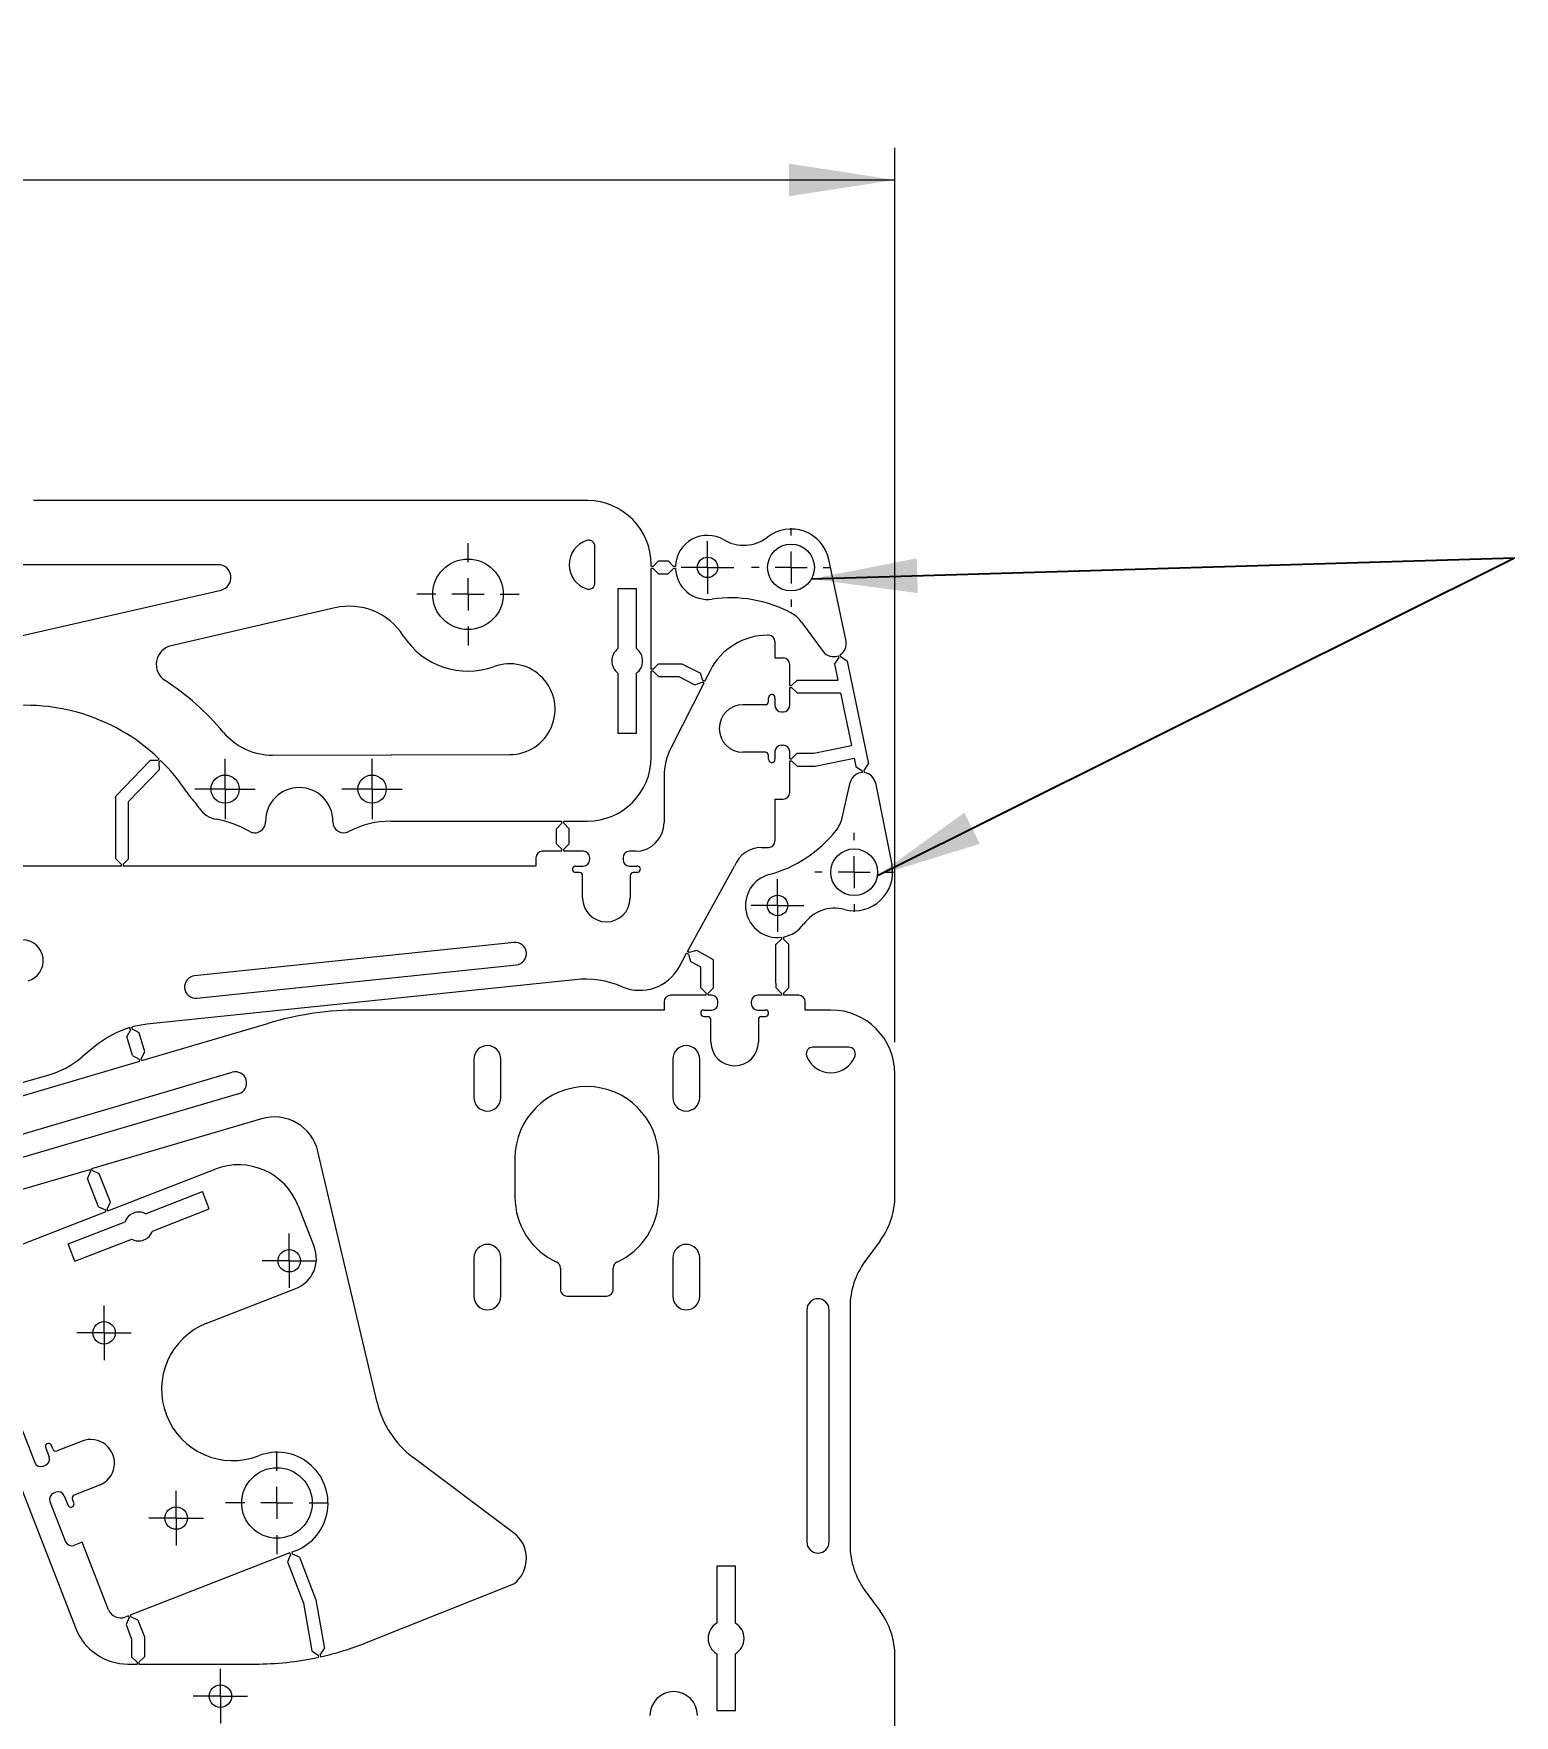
# Model space of a CAD drawing. Header units: millimetres. Extents: x 0 to 415, y 0 to 292.
# Drawn here: x 222.7 to 268.9, y 159.3 to 211.7 of the extents above; entities that cross this region are included whole.
import ezdxf

# ---------------------------------------------------------------- set-up
doc = ezdxf.new("R2010")
doc.units = ezdxf.units.MM
doc.styles.add('SLDTEXTSTYLE0', font='TXT', dxfattribs={"width": 0.75})
doc.dimstyles.new('SLDDIMSTYLE0', dxfattribs={"dimtxt": 3.5, "dimasz": 3.302, "dimexe": 0, "dimexo": 0.0625, "dimgap": 0.875, "dimtad": 1, "dimlfac": 5, "dimrnd": 1e-09, "dimzin": 12, "dimdsep": 46, "dimtxsty": 'SLDTEXTSTYLE0', "dimsah": 1, "dimcen": 0.09, "dimadec": 0, "dimazin": 3, "dimtfac": 1, "dimtofl": 0, "dimtmove": 0, "dimatfit": 3, "dimfxl": 1, "dimfrac": 2, "dimtolj": 1, "dimtzin": 12, "dimarcsym": 0})
doc.dimstyles.new('SLDDIMSTYLE1', dxfattribs={"dimtxt": 0.18, "dimasz": 3.302, "dimexe": 0, "dimexo": 0.0625, "dimgap": 0, "dimtad": 0, "dimtih": 1, "dimtoh": 1, "dimdec": 0, "dimrnd": 1e-09, "dimzin": 0, "dimdsep": 46, "dimtxsty": 'Standard', "dimsah": 1, "dimcen": 0.09, "dimadec": 0, "dimazin": 0, "dimtfac": 3.302, "dimtdec": 0, "dimtofl": 0, "dimtmove": 0, "dimatfit": 3, "dimfxl": 1, "dimfrac": 2, "dimtolj": 1, "dimtzin": 0, "dimarcsym": 0})

# ---------------------------------------------------------------- blocks, each defined once
blk = doc.blocks.new('_D_1')
at = {"color": 7, "linetype": 'Continuous', "lineweight": 0}
for p, q in [((169.532, 186.55), (169.532, 208.15)), ((249.532, 180.26), (249.532, 208.15)), ((169.532, 207.15), (249.532, 207.15))]:
    blk.add_line(p, q, dxfattribs=at)
for points in [[(169.532, 207.15), (172.834, 206.642), (172.834, 207.658)], [(249.532, 207.15), (246.23, 207.658), (246.23, 206.642)]]:
    blk.add_solid(points, dxfattribs=at)
at = {"color": 7, "linetype": 'Continuous', "lineweight": 0, "insert": (205.653, 211.661), "char_height": 3.5, "attachment_point": 1, "style": 'SLDTEXTSTYLE0'}
blk.add_mtext('400', dxfattribs=at)
blk = doc.blocks.new('SW_CENTERMARKSYMBOL_0')
at = {"color": 0, "linetype": 'Continuous', "lineweight": 0}
for p, q in [((0, 0.5), (0, 0.82)), ((-0.5, 0), (-0.82, 0)), ((0, 0), (-0.5, 0)), ((0, 0), (0, 0.5)), ((0, 0), (0, -0.5)), ((0, 0), (0.5, 0)), ((0.5, 0), (0.82, 0)), ((0, -0.5), (0, -0.82))]:
    blk.add_line(p, q, dxfattribs=at)
blk = doc.blocks.new('SW_CENTERMARKSYMBOL_1')
at = {"color": 0, "linetype": 'Continuous', "lineweight": 0}
for p, q in [((0, 1), (0, 1.23)), ((-1, 0), (-1.23, 0)), ((0, 0), (-0.5, 0)), ((0, 0), (0, 0.5)), ((0, 0), (0, -0.5)), ((0, 0), (0.5, 0)), ((1, 0), (1.23, 0)), ((0, -1), (0, -1.23))]:
    blk.add_line(p, q, dxfattribs=at)
blk = doc.blocks.new('SW_CENTERMARKSYMBOL_6')
at = {"color": 0, "linetype": 'Continuous', "lineweight": 0}
for p, q in [((0, 0.5), (0, 0.85)), ((-0.5, 0), (-0.85, 0)), ((0, 0), (-0.5, 0)), ((0, 0), (0, 0.5)), ((0, 0), (0, -0.5)), ((0, 0), (0.5, 0)), ((0.5, 0), (0.85, 0)), ((0, -0.5), (0, -0.85))]:
    blk.add_line(p, q, dxfattribs=at)
blk = doc.blocks.new('SW_CENTERMARKSYMBOL_7')
at = {"color": 0, "linetype": 'Continuous', "lineweight": 0}
for p, q in [((0, 0.5), (0, 0.85)), ((-0.5, 0), (-0.85, 0)), ((0, 0), (-0.5, 0)), ((0, 0), (0, 0.5)), ((0, 0), (0, -0.5)), ((0, 0), (0.5, 0)), ((0.5, 0), (0.85, 0)), ((0, -0.5), (0, -0.85))]:
    blk.add_line(p, q, dxfattribs=at)
blk = doc.blocks.new('SW_CENTERMARKSYMBOL_8')
at = {"color": 0, "linetype": 'Continuous', "lineweight": 0}
for p, q in [((0, 0.5), (0, 0.85)), ((-0.5, 0), (-0.85, 0)), ((0, 0), (-0.5, 0)), ((0, 0), (0, 0.5)), ((0, 0), (0, -0.5)), ((0, 0), (0.5, 0)), ((0.5, 0), (0.85, 0)), ((0, -0.5), (0, -0.85))]:
    blk.add_line(p, q, dxfattribs=at)
blk = doc.blocks.new('SW_CENTERMARKSYMBOL_9')
at = {"color": 0, "linetype": 'Continuous', "lineweight": 0}
for p, q in [((0, 1), (0, 1.6)), ((-1, 0), (-1.6, 0)), ((0, 0), (-0.5, 0)), ((0, 0), (0, 0.5)), ((0, 0), (0, -0.5)), ((0, 0), (0.5, 0)), ((1, 0), (1.6, 0)), ((0, -1), (0, -1.6))]:
    blk.add_line(p, q, dxfattribs=at)
blk = doc.blocks.new('SW_CENTERMARKSYMBOL_17')
at = {"color": 0, "linetype": 'Continuous', "lineweight": 0}
for p, q in [((0, 1), (0, 1.6)), ((-1, 0), (-1.6, 0)), ((0, 0), (-0.5, 0)), ((0, 0), (0, 0.5)), ((0, 0), (0, -0.5)), ((0, 0), (0.5, 0)), ((1, 0), (1.6, 0)), ((0, -1), (0, -1.6))]:
    blk.add_line(p, q, dxfattribs=at)
blk = doc.blocks.new('SW_CENTERMARKSYMBOL_20')
at = {"color": 0, "linetype": 'Continuous', "lineweight": 0}
for p, q in [((0, 0.5), (0, 0.94)), ((-0.5, 0), (-0.94, 0)), ((0, 0), (-0.5, 0)), ((0, 0), (0, 0.5)), ((0, 0), (0, -0.5)), ((0, 0), (0.5, 0)), ((0.5, 0), (0.94, 0)), ((0, -0.5), (0, -0.94))]:
    blk.add_line(p, q, dxfattribs=at)
blk = doc.blocks.new('SW_CENTERMARKSYMBOL_21')
at = {"color": 0, "linetype": 'Continuous', "lineweight": 0}
for p, q in [((0, 0.5), (0, 0.94)), ((-0.5, 0), (-0.94, 0)), ((0, 0), (-0.5, 0)), ((0, 0), (0, 0.5)), ((0, 0), (0, -0.5)), ((0, 0), (0.5, 0)), ((0.5, 0), (0.94, 0)), ((0, -0.5), (0, -0.94))]:
    blk.add_line(p, q, dxfattribs=at)
blk = doc.blocks.new('SW_CENTERMARKSYMBOL_24')
at = {"color": 0, "linetype": 'Continuous', "lineweight": 0}
for p, q in [((0, 0.5), (0, 0.85)), ((-0.5, 0), (-0.85, 0)), ((0, 0), (-0.5, 0)), ((0, 0), (0, 0.5)), ((0, 0), (0, -0.5)), ((0, 0), (0.5, 0)), ((0.5, 0), (0.85, 0)), ((0, -0.5), (0, -0.85))]:
    blk.add_line(p, q, dxfattribs=at)
blk = doc.blocks.new('SW_CENTERMARKSYMBOL_29')
at = {"color": 0, "linetype": 'Continuous', "lineweight": 0}
for p, q in [((0, 1), (0, 1.23)), ((-1, 0), (-1.23, 0)), ((0, 0), (-0.5, 0)), ((0, 0), (0, 0.5)), ((0, 0), (0, -0.5)), ((0, 0), (0.5, 0)), ((1, 0), (1.23, 0)), ((0, -1), (0, -1.23))]:
    blk.add_line(p, q, dxfattribs=at)
blk = doc.blocks.new('SW_CENTERMARKSYMBOL_30')
at = {"color": 0, "linetype": 'Continuous', "lineweight": 0}
for p, q in [((0, 0.5), (0, 0.82)), ((-0.5, 0), (-0.82, 0)), ((0, 0), (-0.5, 0)), ((0, 0), (0, 0.5)), ((0, 0), (0, -0.5)), ((0, 0), (0.5, 0)), ((0.5, 0), (0.82, 0)), ((0, -0.5), (0, -0.82))]:
    blk.add_line(p, q, dxfattribs=at)

msp = doc.modelspace()

# ---------------------------------------------------------------- linework, layer by layer
at = {"color": 7, "linetype": 'Continuous', "lineweight": 15}
for p, q in [((239.952, 197.1497), (222.6691, 197.1497)), ((239.952, 197.1496), (239.952, 197.1497)), ((240.1753, 194.584), (240.1753, 195.7154)), ((228.4245, 195.1497), (222.2872, 195.1497)), ((241.9325, 195.0951), (241.9325, 195.1497)), ((242.1625, 195.2651), (241.9925, 195.0951)), ((242.1625, 195.2651), (242.4567, 195.2651)), ((242.6267, 195.0951), (242.4567, 195.2651)), ((248.0072, 192.7645), (247.4661, 195.3122)), ((241.9925, 195.0951), (241.9325, 195.0951)), ((241.9925, 195.0351), (241.9325, 195.0351)), ((241.9325, 191.8877), (241.9325, 195.0351)), ((241.9925, 195.0351), (242.1625, 194.8651)), ((242.1625, 194.8651), (242.4567, 194.8651)), ((242.4567, 194.8651), (242.6267, 195.0351)), ((242.6871, 195.0951), (242.6267, 195.0951)), ((242.6871, 195.0351), (242.6267, 195.0351)), ((215.8569, 191.4684), (228.5136, 194.3598)), ((241.4725, 194.3997), (240.8925, 194.3997)), ((240.8925, 194.3997), (240.8925, 192.5322)), ((241.4725, 192.5322), (241.4725, 194.3997)), ((232.0641, 193.8027), (226.9567, 192.6225)), ((246.6217, 193.3561), (247.294, 192.4441)), ((245.5905, 192.9497), (245.5581, 192.9497)), ((245.7905, 192.7497), (245.7905, 192.2397)), ((242.1625, 192.0577), (241.9925, 191.8877)), ((242.1625, 192.0577), (242.8847, 192.0577)), ((242.8847, 192.0577), (243.4688, 191.7629)), ((245.7905, 192.2397), (246.0505, 192.2397)), ((246.2505, 191.3802), (246.2505, 192.0397)), ((247.7785, 192.2597), (247.6465, 192.0587)), ((247.6465, 192.0587), (247.7519, 191.5502)), ((247.7795, 192.2599), (247.7688, 192.3117)), ((247.7785, 192.2597), (247.7795, 192.2599)), ((247.8385, 192.2711), (247.8242, 192.3399)), ((248.0382, 192.1399), (247.8385, 192.2711)), ((248.0382, 192.1399), (248.7025, 188.9334)), ((240.8925, 191.7672), (240.8925, 189.8997)), ((241.4725, 189.8997), (241.4725, 191.7672)), ((241.9925, 191.8877), (241.9325, 191.8877)), ((241.9925, 191.8277), (241.9325, 191.8277)), ((241.9325, 189.1497), (241.9325, 191.8277)), ((241.9925, 191.8277), (242.1625, 191.6577)), ((242.1625, 191.6577), (242.7895, 191.6577)), ((242.7895, 191.6577), (243.2886, 191.4058)), ((243.2886, 191.4058), (243.5169, 191.481)), ((243.5439, 191.5349), (243.4688, 191.7629)), ((243.517, 191.4812), (243.5169, 191.481)), ((243.5704, 191.454), (243.517, 191.4812)), ((243.5976, 191.5075), (243.5439, 191.5349)), ((243.7761, 191.8577), (243.5976, 191.5075)), ((246.4805, 191.5502), (246.3105, 191.3802)), ((246.4805, 191.5502), (247.7519, 191.5502)), ((243.5704, 191.454), (242.5505, 189.4523)), ((245.5905, 190.8797), (245.5905, 190.9997)), ((245.7905, 190.9897), (245.7905, 190.7597)), ((246.2505, 191.3802), (246.3105, 191.3802)), ((246.2505, 191.3202), (246.3105, 191.3202)), ((246.2505, 190.7597), (246.2505, 191.3202)), ((246.3105, 191.3202), (246.4805, 191.1502)), ((246.4805, 191.1502), (247.8348, 191.1502)), ((247.8348, 191.1502), (248.1748, 189.5087)), ((245.4905, 190.7797), (244.7905, 190.7797)), ((245.9905, 190.5597), (246.0505, 190.5597)), ((240.8925, 189.8997), (241.4725, 189.8997)), ((245.9905, 189.5197), (246.0505, 189.5197)), ((247.0069, 189.2667), (248.1748, 189.5087)), ((225.2322, 187.9248), (226.3049, 189.0397)), ((226.5448, 189.0443), (226.3049, 189.0397)), ((226.5869, 189.0876), (226.5448, 189.0443)), ((226.6299, 189.0458), (226.5883, 189.0029)), ((226.5883, 189.0029), (226.5885, 189.0027)), ((226.5931, 188.7623), (226.5885, 189.0027)), ((230.1238, 189.2104), (237.521, 189.229)), ((245.4905, 189.2997), (244.7905, 189.2997)), ((245.5905, 189.0797), (245.5905, 189.1997)), ((245.7905, 189.3197), (245.7905, 189.0897)), ((246.2505, 189.0967), (246.2505, 189.3197)), ((246.2505, 189.0967), (246.3105, 189.0967)), ((246.2505, 189.0367), (246.3105, 189.0367)), ((246.2505, 188.0397), (246.2505, 189.0367)), ((246.4805, 189.2667), (246.3105, 189.0967)), ((246.3105, 189.0367), (246.4805, 188.8667)), ((246.4805, 189.2667), (247.0069, 189.2667)), ((246.4805, 188.8667), (247.0479, 188.8667)), ((247.0479, 188.8667), (248.256, 189.117)), ((248.256, 189.117), (248.3108, 188.8522)), ((248.3108, 188.8522), (248.5118, 188.7202)), ((248.5711, 188.7332), (248.7025, 188.9334)), ((225.6322, 187.7636), (226.5931, 188.7623)), ((242.3325, 188.5443), (242.3325, 187.1097)), ((247.8852, 187.2541), (248.1401, 188.3582)), ((248.5124, 188.7204), (248.5118, 188.7202)), ((248.5233, 188.6682), (248.5124, 188.7204)), ((248.5853, 188.6643), (248.5711, 188.7332)), ((248.9219, 188.3473), (249.437, 185.7943)), ((225.2322, 185.9797), (225.2322, 187.9248)), ((245.7905, 187.8397), (246.0505, 187.8397)), ((245.7905, 187.8397), (245.7905, 186.5297)), ((225.6322, 185.9797), (225.6322, 187.7636)), ((229.9025, 187.1497), (229.9025, 187.1285)), ((232.0025, 187.1273), (232.0025, 187.1497)), ((233.8068, 187.1497), (239.1425, 187.1497)), ((239.1425, 187.0858), (238.9725, 186.9158)), ((238.9725, 186.4437), (238.9725, 186.9158)), ((239.1425, 187.0858), (239.1425, 187.1497)), ((239.2025, 187.1497), (239.9325, 187.1497)), ((239.2025, 187.0858), (239.2025, 187.1497)), ((239.3725, 186.9158), (239.2025, 187.0858)), ((239.3725, 186.4437), (239.3725, 186.9158)), ((238.9725, 186.4437), (239.1425, 186.2737)), ((239.1425, 186.2097), (239.1425, 186.2737)), ((239.2025, 186.2737), (239.3725, 186.4437)), ((239.2025, 186.2097), (239.2025, 186.2737)), ((245.3737, 186.3297), (245.5905, 186.3297)), ((225.4022, 185.7497), (218.2324, 185.7497)), ((225.2322, 185.9797), (225.4022, 185.8097)), ((225.4022, 185.8097), (225.4022, 185.7497)), ((225.4622, 185.8097), (225.6322, 185.9797)), ((225.4622, 185.8097), (225.4622, 185.7497)), ((238.3325, 185.7497), (225.4622, 185.7497)), ((238.3325, 186.0097), (238.3325, 185.7497)), ((239.1425, 186.2097), (238.5325, 186.2097)), ((239.8125, 186.2097), (239.2025, 186.2097)), ((239.5825, 185.7497), (239.8125, 185.7497)), ((240.0125, 185.9497), (240.0125, 186.0097)), ((241.0525, 186.0097), (241.0525, 185.9497)), ((241.4325, 186.2097), (241.2525, 186.2097)), ((241.2525, 185.7497), (241.4825, 185.7497)), ((243.0644, 183.083), (244.5325, 185.7497)), ((239.6925, 185.5497), (239.5725, 185.5497)), ((239.7925, 184.7497), (239.7925, 185.4497)), ((241.2725, 185.4497), (241.2725, 184.7497)), ((241.4925, 185.5497), (241.3725, 185.5497)), ((237.6524, 183.3652), (227.6898, 182.3263)), ((243.1175, 183.0539), (243.0644, 183.083)), ((243.3496, 183.1201), (243.1181, 183.055)), ((243.8741, 182.826), (243.3496, 183.1201)), ((245.9913, 183.4748), (245.8213, 183.3048)), ((245.8213, 182.2353), (245.8213, 183.3048)), ((245.9913, 183.4748), (245.9923, 183.4748)), ((245.9923, 183.5276), (245.9923, 183.4748)), ((246.0523, 183.5368), (246.0523, 183.4738)), ((246.2213, 183.3048), (246.0523, 183.4738)), ((246.2213, 182.2374), (246.2213, 183.3048)), ((227.7624, 181.63), (237.725, 182.669)), ((242.7978, 182.5986), (243.0355, 183.0304)), ((243.0892, 183.001), (243.0355, 183.0304)), ((243.0892, 183.001), (243.1539, 182.7712)), ((243.1175, 183.0539), (243.1181, 183.055)), ((243.4741, 182.5917), (243.1539, 182.7712)), ((243.4741, 181.9536), (243.4741, 182.5917)), ((243.8741, 181.9536), (243.8741, 182.826)), ((239.5457, 182.2053), (226.2041, 180.814)), ((245.8244, 181.9475), (245.8213, 182.2353)), ((246.2243, 181.9517), (246.2213, 182.2374)), ((242.3325, 181.5196), (242.3325, 181.2596)), ((243.6441, 181.7196), (242.5325, 181.7196)), ((243.4741, 181.9536), (243.6441, 181.7836)), ((243.6441, 181.7196), (243.6441, 181.7836)), ((243.7041, 181.7836), (243.8741, 181.9536)), ((243.7041, 181.7196), (243.7041, 181.7836)), ((243.8125, 181.7196), (243.7041, 181.7196)), ((244.0125, 181.4596), (244.0125, 181.5196)), ((245.0525, 181.5196), (245.0525, 181.4596)), ((245.9968, 181.7196), (245.2525, 181.7196)), ((245.8244, 181.9475), (245.9961, 181.7793)), ((245.9965, 181.7793), (245.9961, 181.7793)), ((245.9965, 181.7793), (245.9968, 181.7196)), ((246.0565, 181.7804), (246.2243, 181.9517)), ((246.0565, 181.7804), (246.0568, 181.7196)), ((246.5325, 181.7196), (246.0568, 181.7196)), ((246.7325, 181.2596), (246.7325, 181.5196)), ((242.3325, 181.2596), (232.8308, 181.2596)), ((243.5725, 181.0597), (243.6925, 181.0597)), ((243.5825, 181.2596), (243.8125, 181.2596)), ((245.2525, 181.2596), (245.4825, 181.2596)), ((245.3725, 181.0597), (245.4925, 181.0597)), ((247.5325, 181.2596), (246.7325, 181.2596)), ((225.6924, 180.6423), (225.5777, 180.431)), ((225.6925, 180.6423), (225.6726, 180.7094)), ((225.6924, 180.6423), (225.6925, 180.6423)), ((225.75, 180.6593), (225.7303, 180.7257)), ((225.9613, 180.5446), (225.75, 180.6593)), ((226.1363, 179.9532), (225.9613, 180.5446)), ((226.0389, 179.6837), (230.005, 180.8521)), ((243.7925, 180.2596), (243.7925, 180.9596)), ((245.2725, 180.9596), (245.2725, 180.2596)), ((224.6005, 180.1397), (224.1845, 179.7948)), ((225.7528, 179.8397), (225.5777, 180.431)), ((226.0216, 179.742), (226.1363, 179.9532)), ((248.0982, 180.0994), (246.9668, 180.0994)), ((218.7727, 177.5432), (225.9813, 179.6668)), ((225.7528, 179.8397), (225.9641, 179.7249)), ((225.9813, 179.6668), (225.9641, 179.7249)), ((226.0389, 179.6837), (226.0216, 179.742)), ((236.4025, 179.7296), (236.4025, 178.5296)), ((237.2425, 178.5296), (237.2425, 179.7296)), ((242.6025, 179.7296), (242.6025, 178.5296)), ((243.4425, 178.5296), (243.4425, 179.7296)), ((223.0963, 179.2204), (215.1779, 176.9509)), ((220.231, 176.7739), (228.8642, 179.3172)), ((249.5325, 175.4812), (249.5325, 179.2597)), ((229.062, 178.6457), (220.4289, 176.1025)), ((229.7793, 177.8666), (224.4768, 176.3046)), ((233.3847, 169.0149), (231.5375, 176.8451)), ((220.4915, 175.1306), (224.4191, 176.2876)), ((224.4417, 176.2293), (224.4191, 176.2876)), ((224.4978, 176.2508), (224.4768, 176.3046)), ((224.7174, 176.1543), (224.4978, 176.2508)), ((224.9873, 174.9934), (228.3295, 176.2947)), ((237.6805, 176.6296), (237.6805, 175.4296)), ((242.1645, 175.4296), (242.1645, 176.6296)), ((224.4414, 176.2292), (224.3447, 176.0091)), ((224.6895, 175.1242), (224.3447, 176.0091)), ((224.4414, 176.2292), (224.4417, 176.2293)), ((225.0622, 175.2695), (224.7174, 176.1543)), ((224.9655, 175.0494), (225.0622, 175.2695)), ((226.1607, 174.903), (227.9368, 175.5945)), ((228.1472, 175.054), (227.9368, 175.5945)), ((221.1728, 173.5083), (224.9314, 174.9717)), ((224.6895, 175.1242), (224.9096, 175.0276)), ((224.9314, 174.9717), (224.9096, 175.0276)), ((224.9096, 175.0276), (224.9096, 175.0276)), ((224.9873, 174.9934), (224.9655, 175.0494)), ((226.3711, 174.3625), (228.1472, 175.054)), ((230.9188, 175.1565), (231.4195, 173.8706)), ((223.7434, 173.9618), (225.5194, 174.6533)), ((223.9538, 173.4214), (223.7434, 173.9618)), ((223.9538, 173.4214), (225.7298, 174.1128)), ((249.0677, 174.0617), (248.5973, 173.4204)), ((219.5825, 173.2797), (223.986, 161.9694)), ((236.4025, 173.5296), (236.4025, 172.3296)), ((237.2425, 172.3296), (237.2425, 173.5296)), ((239.1005, 173.2118), (239.1005, 172.5368)), ((240.7445, 172.5368), (240.7445, 173.2118)), ((242.6025, 173.5296), (242.6025, 172.3296)), ((243.4425, 172.3296), (243.4425, 173.5296)), ((228.0735, 171.4947), (230.8504, 172.5759)), ((239.3005, 172.3368), (240.5445, 172.3368)), ((246.7825, 171.9034), (246.7825, 164.6701)), ((247.4825, 164.6701), (247.4825, 171.9034)), ((248.1325, 172.0009), (248.1325, 164.5726)), ((222.2161, 168.403), (222.7059, 167.145)), ((223.0443, 167.5987), (223.1532, 167.3191)), ((223.2706, 167.5687), (223.2271, 167.6806)), ((224.1828, 167.8166), (223.4001, 167.5118)), ((222.9648, 167.0312), (223.0394, 167.0602)), ((237.6382, 164.9565), (234.5061, 167.3025)), ((224.7198, 166.4374), (223.937, 166.1327)), ((223.1775, 165.9335), (223.6673, 164.6755)), ((223.2913, 166.1925), (223.3659, 166.2215)), ((223.6248, 166.1077), (223.7337, 165.8281)), ((223.9237, 165.8914), (223.8801, 166.0032)), ((224.1872, 164.6633), (223.9262, 164.5617)), ((225.0085, 162.5536), (224.1872, 164.6633)), ((230.6609, 164.3249), (225.6819, 162.3865)), ((230.6826, 164.269), (230.5856, 164.0491)), ((230.6609, 164.3249), (230.6826, 164.2691)), ((230.6826, 164.269), (230.6826, 164.2691)), ((230.838, 164.3939), (230.7168, 164.3467)), ((230.7168, 164.3467), (230.7386, 164.2907)), ((230.9585, 164.1938), (230.7386, 164.2907)), ((230.9585, 164.1938), (231.474, 162.8655)), ((230.5856, 164.0491), (231.0869, 162.7572)), ((244.5545, 163.9096), (243.9745, 163.9096)), ((243.9745, 163.9096), (243.9745, 162.1387)), ((244.5545, 162.1387), (244.5545, 163.9096)), ((233.0471, 161.5282), (237.6468, 163.3623)), ((248.5973, 163.1531), (249.0677, 162.5118)), ((231.0869, 162.7572), (231.3503, 161.2712)), ((231.474, 162.8655), (231.7441, 161.341)), ((225.626, 162.3647), (225.5264, 162.3259)), ((225.6475, 162.3088), (225.5498, 162.0892)), ((225.5498, 162.0892), (225.7248, 161.6338)), ((225.626, 162.3647), (225.6478, 162.3089)), ((225.6475, 162.3088), (225.6478, 162.3089)), ((225.6819, 162.3865), (225.7039, 162.3302)), ((225.9232, 162.2326), (225.7039, 162.3302)), ((225.9232, 162.2326), (226.1248, 161.708)), ((225.7248, 161.6338), (225.7248, 161.0896)), ((226.1248, 161.708), (226.1248, 161.0896)), ((225.7248, 161.0896), (225.8948, 160.9196)), ((225.9548, 160.9196), (226.1248, 161.0896)), ((231.3503, 161.2712), (231.5432, 161.1364)), ((231.5432, 161.1364), (231.5543, 161.0725)), ((231.6064, 161.144), (231.6029, 161.1433)), ((231.6029, 161.1433), (231.613, 161.0853)), ((231.6064, 161.144), (231.7441, 161.341)), ((243.9745, 161.1806), (243.9745, 159.4096)), ((244.5545, 159.4096), (244.5545, 161.1806)), ((249.5325, 158.4596), (249.5325, 161.0923)), ((225.609, 160.8596), (225.8948, 160.8596)), ((225.8948, 160.9196), (225.8948, 160.8596)), ((225.9548, 160.9196), (225.9548, 160.8596)), ((225.9548, 160.8596), (229.5655, 160.8596)), ((243.9745, 159.4096), (244.5545, 159.4096))]:
    msp.add_line(p, q, dxfattribs=at)
for centre, radius in [((246.2923, 195.0628), 0.73), ((236.2164, 194.2257), 1.1), ((243.6867, 195.0651), 0.32), ((228.6412, 188.1497), 0.44), ((233.2238, 188.1497), 0.44), ((248.2607, 185.5569), 0.73), ((245.8703, 184.5201), 0.32), ((230.643, 173.4395), 0.35), ((224.8654, 171.1901), 0.35), ((230.2576, 165.8849), 1.1), ((227.1148, 165.4125), 0.35), ((228.4925, 159.8596), 0.35)]:
    msp.add_circle(centre, radius, dxfattribs=at)
for centre, radius, start, end in [((239.9325, 195.1497), 2, 0, 89.44144), ((246.2923, 195.0628), 1.2, 11.992, 128.003), ((240.1753, 195.1497), 0.8, 109.47122, 250.52878), ((239.9753, 195.7154), 0.2, 0, 109.47122), ((243.6867, 195.0651), 1, 59.15634, 178.28087), ((244.8146, 196.954), 1.2, 239.15634, 308.003), ((228.4245, 194.7497), 0.4, 282.86807, 90), ((243.6867, 195.0651), 1, 181.71913, 278.298), ((239.9753, 194.584), 0.2, 250.52878, 0), ((244.4059, 190.1333), 3.984, 61.78449, 98.298), ((232.5144, 191.8541), 2, 32.64493, 103.01188), ((245.8167, 192.7627), 1, 36.39503, 61.78449), ((227.0918, 192.0379), 0.6, 103.01188, 237.2526), ((236.2164, 194.2257), 2.3966, 212.64493, 289.95961), ((241.1825, 192.1497), 0.48, 127.1689, 232.8311), ((241.1825, 192.1497), 0.48, 307.1689, 52.8311), ((245.5581, 190.9497), 2, 90, 153), ((245.5905, 192.7497), 0.2, 0, 90), ((247.616, 192.6814), 0.4, 301.3742, 11.992), ((237.5174, 190.6435), 1.4145, 270.14381, 109.95961), ((246.0505, 192.0397), 0.2, 0, 90), ((247.616, 192.6814), 0.4, 216.39503, 292.45855), ((222.4398, 184.8047), 8, 39.83418, 57.2526), ((245.6905, 190.9997), 0.1, 25.196, 180), ((245.6405, 190.9897), 0.15, 0, 20.51652), ((222.4275, 184.7633), 6, 46.11299, 102.86807), ((244.7905, 190.0397), 0.74, 90, 270), ((245.4905, 190.8797), 0.1, 270, 0), ((245.9905, 190.7597), 0.2, 180, 270), ((246.0505, 190.7597), 0.2, 270, 0), ((230.1188, 191.2104), 2, 219.83418, 270.14381), ((244.3325, 188.5443), 2, 153, 180), ((245.9905, 189.3197), 0.2, 90, 180), ((246.0505, 189.3197), 0.2, 0, 90), ((222.4275, 184.7633), 6, 33.25033, 45.54003), ((239.9325, 189.1497), 2, 270, 0), ((245.4905, 189.1997), 0.1, 0, 90), ((245.6905, 189.0797), 0.1, 180, 334.804), ((245.6405, 189.0897), 0.15, 339.48348, 0), ((248.5298, 188.2682), 0.4, 90.93966, 167.00318), ((248.5298, 188.2682), 0.4, 11.40621, 82.02401), ((229.1177, 189.1497), 2, 213.25033, 225.87493), ((230.9525, 187.1497), 1.05, 360, 180), ((246.0505, 188.0397), 0.2, 270, 0), ((224.6598, 185.4684), 3.8, 33.34664, 36.22528), ((228.5025, 187.9971), 0.8, 213.34664, 260.38342), ((227.8677, 184.2504), 3, 59.50732, 80.38342), ((229.5625, 187.1285), 0.34, 239.50732, 0), ((232.3425, 187.1273), 0.34, 180, 297.79822), ((233.8068, 184.3497), 2.8, 90, 117.79822), ((241.4325, 187.1097), 0.9, 270, 0), ((244.5719, 189.332), 3.984, 285.10022, 321.61372), ((246.9109, 187.479), 1, 321.61372, 347.00318), ((245.3737, 185.4297), 0.9, 90, 159.1725), ((245.5905, 186.5297), 0.2, 270, 0), ((238.5325, 186.0097), 0.2, 90, 180), ((239.5725, 185.6497), 0.1, 115.196, 270), ((239.5825, 185.5997), 0.15, 90, 110.51652), ((239.8125, 186.0097), 0.2, 0, 90), ((239.8125, 185.9497), 0.2, 270, 0), ((241.2525, 186.0097), 0.2, 90, 180), ((241.2525, 185.9497), 0.2, 180, 270), ((241.4825, 185.5997), 0.15, 69.48348, 90), ((241.4925, 185.6497), 0.1, 270, 64.804), ((248.2607, 185.5569), 1.2, 255.39521, 11.40621), ((239.6925, 185.4497), 0.1, 0, 90), ((241.3725, 185.4497), 0.1, 90, 180), ((245.8703, 184.5201), 1, 105.10022, 277.01027), ((240.5325, 184.7497), 0.74, 180, 0), ((247.6555, 183.2345), 1.2, 75.39521, 144.24187), ((245.8703, 184.5201), 1, 280.48902, 324.24187), ((222.3159, 182.7968), 0.653, 285.99258, 90), ((237.6887, 183.0171), 0.35, 275.95357, 95.95357), ((241.5713, 183.2738), 1.4, 247.06724, 331.1672), ((227.7261, 181.9782), 0.35, 95.95357, 275.95357), ((239.8569, 179.2215), 3, 67.06724, 95.95357), ((242.5325, 181.5196), 0.2, 90, 180), ((243.8125, 181.5196), 0.2, 0, 90), ((245.2525, 181.5196), 0.2, 90, 180), ((246.5325, 181.5196), 0.2, 0, 90), ((232.8308, 171.2596), 10, 90, 106.41425), ((243.5725, 181.1596), 0.1, 115.196, 270), ((243.5825, 181.1096), 0.15, 90, 110.51652), ((243.6925, 180.9596), 0.1, 0, 90), ((243.8125, 181.4596), 0.2, 270, 0), ((245.2525, 181.4596), 0.2, 180, 270), ((245.3725, 180.9596), 0.1, 90, 180), ((245.4825, 181.1096), 0.15, 69.48348, 90), ((245.4925, 181.1596), 0.1, 270, 64.804), ((247.5325, 179.2596), 2, 0, 90), ((226.5152, 177.8302), 3, 106.31295, 129.66205), ((226.5152, 177.8302), 3, 95.95357, 105.16691), ((236.8225, 179.7296), 0.42, 0, 180), ((243.0225, 179.7296), 0.42, 0, 180), ((244.5325, 180.2596), 0.74, 180, 0), ((246.9668, 179.8994), 0.2, 90, 199.47122), ((248.0982, 179.8994), 0.2, 340.52878, 90), ((222.2697, 182.1043), 3, 285.99258, 309.66205), ((247.5325, 180.0994), 0.8, 199.47122, 340.52878), ((228.9631, 178.9814), 0.35, 286.41425, 106.41425), ((239.9225, 176.6296), 2.242, 0, 180), ((236.8225, 178.5296), 0.42, 180, 0), ((243.0225, 178.5296), 0.42, 180, 0), ((230.1749, 176.5237), 1.4, 13.27372, 106.41425), ((229.0551, 174.4309), 2, 21.27252, 111.27252), ((239.9225, 175.4296), 2.242, 180, 245.25948), ((239.9225, 175.4296), 2.242, 294.74052, 0), ((247.1325, 175.4812), 2.4, 323.73883, 0), ((225.9453, 174.5079), 0.45, 61.39656, 161.14849), ((225.9453, 174.5079), 0.45, 241.39656, 341.14849), ((230.4876, 173.5078), 1, 291.27252, 21.27252), ((236.8225, 173.5296), 0.42, 0, 180), ((243.0225, 173.5296), 0.42, 0, 180), ((238.9005, 173.2118), 0.2, 0, 65.25948), ((240.9445, 173.2118), 0.2, 114.74052, 180), ((250.5325, 172.0009), 2.4, 143.73883, 180), ((236.8225, 172.3296), 0.42, 180, 0), ((239.3005, 172.5368), 0.2, 180, 270), ((240.5445, 172.5368), 0.2, 270, 0), ((243.0225, 172.3296), 0.42, 180, 0), ((247.1325, 171.9034), 0.35, 0, 180), ((228.8789, 169.426), 2.22, 111.27252, 291.27252), ((236.3045, 169.7037), 3, 193.27372, 233.16641), ((224.4513, 167.127), 0.74, 291.27252, 111.27252), ((223.1339, 167.6443), 0.1, 21.27252, 176.07652), ((223.1841, 167.6531), 0.15, 180.75601, 201.27252), ((223.3638, 167.605), 0.1, 201.27252, 291.27252), ((230.2612, 165.8756), 1.59, 291.27252, 111.27252), ((222.8922, 167.2175), 0.2, 201.27252, 291.27252), ((222.9668, 167.2466), 0.2, 291.27252, 21.27252), ((223.3639, 166.0061), 0.2, 111.27252, 201.27252), ((223.4384, 166.0351), 0.2, 21.27252, 111.27252), ((223.8734, 165.8826), 0.15, 201.27252, 221.78904), ((223.8305, 165.8551), 0.1, 226.46852, 21.27252), ((223.9733, 166.0395), 0.1, 111.27252, 201.27252), ((237.0387, 164.1562), 1, 307.4529, 53.16641), ((223.8537, 164.7481), 0.2, 201.27252, 291.27252), ((247.1325, 164.6701), 0.35, 180, 0), ((250.5325, 164.5726), 2.4, 180, 216.26117), ((225.3813, 162.6987), 0.4, 201.27252, 291.27252), ((244.2645, 161.6596), 0.56, 121.18862, 238.81138), ((244.2645, 161.6596), 0.56, 301.18862, 58.81138), ((247.1325, 161.0923), 2.4, 0, 36.26117), ((225.609, 162.6013), 1.7416, 201.27252, 270), ((229.5655, 170.2596), 9.4, 270, 282.21484), ((229.5655, 170.2596), 9.4, 282.58092, 291.73937), ((242.6325, 159.2596), 0.74, 0, 180)]:
    msp.add_arc(centre, radius, start, end, dxfattribs=at)

# ---------------------------------------------------------------- block references
at = {"color": 7, "linetype": 'Continuous', "lineweight": 0}
for name, p in [('SW_CENTERMARKSYMBOL_29', (246.2923, 195.0628)), ('SW_CENTERMARKSYMBOL_17', (236.2164, 194.2257)), ('SW_CENTERMARKSYMBOL_30', (243.6867, 195.0651)), ('SW_CENTERMARKSYMBOL_21', (228.6412, 188.1497)), ('SW_CENTERMARKSYMBOL_20', (233.2238, 188.1497)), ('SW_CENTERMARKSYMBOL_1', (248.2607, 185.5569)), ('SW_CENTERMARKSYMBOL_0', (245.8703, 184.5201)), ('SW_CENTERMARKSYMBOL_6', (230.643, 173.4395)), ('SW_CENTERMARKSYMBOL_8', (224.8654, 171.1901)), ('SW_CENTERMARKSYMBOL_9', (230.2576, 165.8849)), ('SW_CENTERMARKSYMBOL_7', (227.1148, 165.4125)), ('SW_CENTERMARKSYMBOL_24', (228.4925, 159.8596))]:
    msp.add_blockref(name, p, dxfattribs=at)

# ---------------------------------------------------------------- dimensions: what is measured, and where the dimension line sits
dim = msp.add_linear_dim(base=(249.5325, 207.1497), p1=(169.5325, 185.5497), p2=(249.5325, 179.2596), dimstyle='SLDDIMSTYLE0', dxfattribs=at)
dim.commit()
dim.dimension.update_dxf_attribs({"geometry": '_D_1', "text_midpoint": (209.5325, 207.1497), "dimtype": 160})

# ---------------------------------------------------------------- leaders
for points in [[(246.9291, 194.706), (268.851, 195.3654)], [(248.9836, 185.4553), (268.851, 195.3654)]]:
    msp.add_leader(points, dimstyle='SLDDIMSTYLE1', dxfattribs=at)

doc.saveas('drawing.dxf')
